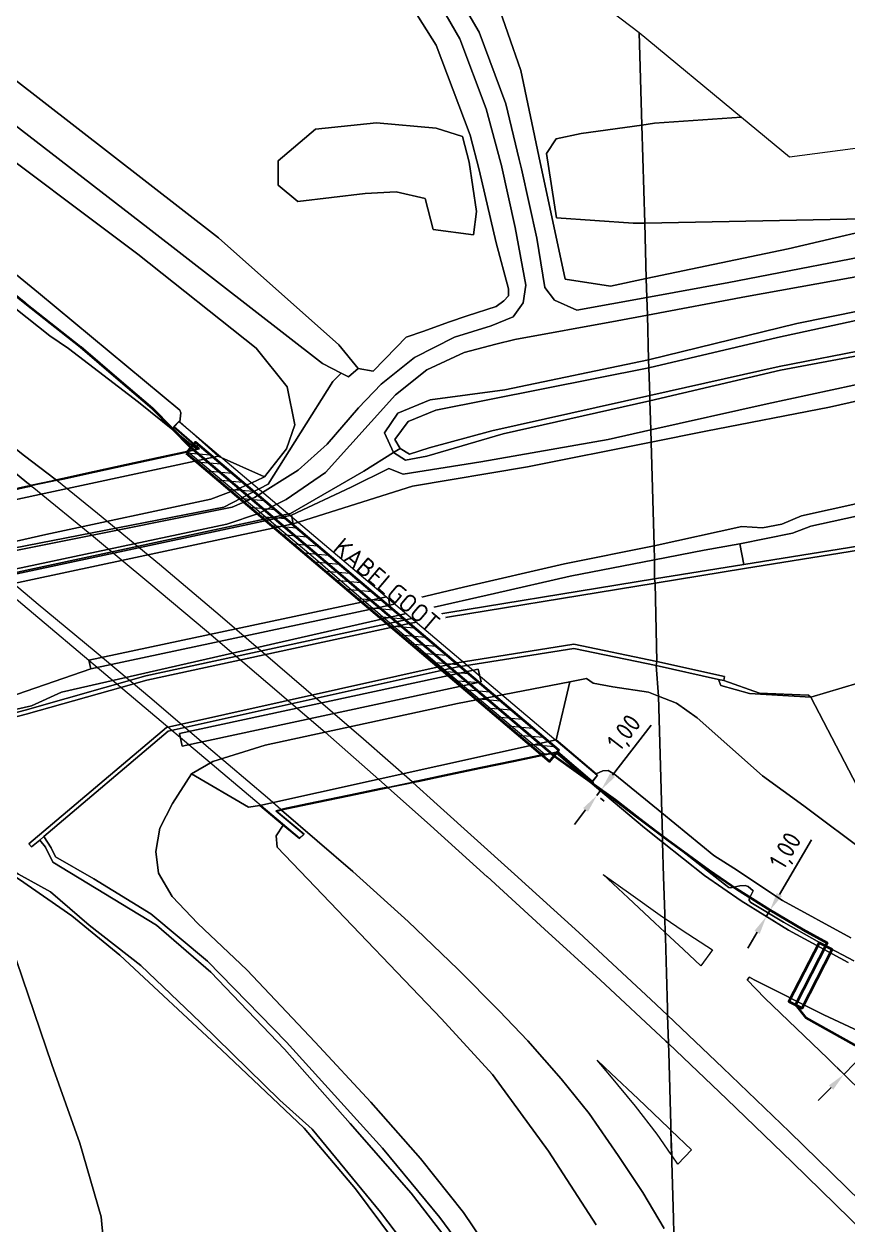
# Model space of a CAD drawing. Header units: metres. Extents: x 112942 to 118371, y 496117 to 499046.
# Drawn here: x 117613.3 to 117725.7, y 496774.6 to 496938.4 of the extents above; entities that cross this region are included whole.
import ezdxf
from ezdxf.enums import TextEntityAlignment as Align

# ---------------------------------------------------------------- set-up
doc = ezdxf.new("R2010")
doc.units = ezdxf.units.M
doc.linetypes.add('XX-AFBREEK', pattern=[7, 4, -1, 1, -1])
for name, color, linetype, lineweight in [('B-WE-OG-TOPOKAART-G', 7, 'Continuous', 18), ('N-WE-KL-DATA_GLASVEZEL-G', 90, 'KL-GLASVEZEL-N', 35), ('N-WE-KL-DATA_GLASVEZEL-M', 7, 'Continuous', 18), ('N-WE-KL-DATA_GLASVEZEL_MANTELBUIS-G', 90, 'Continuous', 35), ('N-WE-KL-DATA_KABELGOOT-A', 92, 'Continuous', 18), ('N-WE-KL-DATA_KABELGOOT-G', 90, 'Continuous', 35), ('N-WE-KL-DATA_KABELGOOT-T25', 7, 'Continuous', 25), ('X-XX-AL-AFBREEKLIJN-G', 7, 'XX-AFBREEK', 18)]:
    doc.layers.add(name, color=color, linetype=linetype, lineweight=lineweight)
doc.styles.add('ISO', font='isocp.shx')
doc.styles.add('NLCS-ISO-T25', font='NLCS-ISO.ttf', dxfattribs={"height": 2.5})
doc.linetypes.add('KL-GLASVEZEL-N', pattern='A,4,-1,[101,NLCS.SHX,S=0.5,R=0,X=0,Y=0],-1,4,-1,["G",Standard,S=1,R=0,X=-0.25,Y=-0.5],-1.5', length=12.5)
doc.dimstyles.new('ISO', dxfattribs={"dimtxt": 2.5, "dimasz": 2.5, "dimexe": 1.25, "dimexo": 0.625, "dimtad": 1, "dimtxsty": 'ISO', "dimcen": 2.5, "dimadec": 0, "dimazin": 0, "dimtfac": 1, "dimtmove": 0, "dimatfit": 3, "dimfxl": 0, "dimarcsym": 0})

# ---------------------------------------------------------------- blocks, each defined once
blk = doc.blocks.new('*D6')
at = {"layer": 'Defpoints', "color": 0, "transparency": 16777216}
for p in [(117692.1, 496833.91, 6.77), (117692.1, 496833.91), (117691.49, 496833.12, 6.77)]:
    blk.add_point(p, dxfattribs=at)
at = {"layer": 'N-WE-KL-DATA_GLASVEZEL-M', "color": 0, "lineweight": -2, "transparency": 16777216}
for p, q in [((117693.63, 496835.89), (117698.91, 496842.71)), ((117691.49, 496833.12), (117692.1, 496833.91)), ((117691.98, 496832.74), (117692.47, 496832.36)), ((117692.59, 496833.53), (117693.09, 496833.15)), ((117689.96, 496831.14), (117688.42, 496829.17))]:
    blk.add_line(p, q, dxfattribs=at)
at = {"layer": 'N-WE-KL-DATA_GLASVEZEL-M', "color": 0, "transparency": 16777216}
for points in [[(117693.3, 496836.14), (117693.96, 496835.63), (117692.1, 496833.91)], [(117689.63, 496831.4), (117690.28, 496830.89), (117691.49, 496833.12)]]:
    blk.add_solid(points, dxfattribs=at)
at = {"layer": 'N-WE-KL-DATA_GLASVEZEL-M', "color": 0, "transparency": 16777216, "insert": (117695.4, 496841.55), "char_height": 2.5, "attachment_point": 5, "rotation": 52.2475, "style": 'ISO'}
blk.add_mtext('1,00', dxfattribs=at)
blk = doc.blocks.new('*D7')
at = {"layer": 'Defpoints', "color": 0, "transparency": 16777216}
for p in [(117715.12, 496817.46, 6.77), (117715.12, 496817.46), (117714.61, 496816.59, 7.6)]:
    blk.add_point(p, dxfattribs=at)
at = {"layer": 'N-WE-KL-DATA_GLASVEZEL-M', "color": 0, "lineweight": -2, "transparency": 16777216}
for p, q in [((117716.39, 496819.61), (117720.76, 496827.05)), ((117714.61, 496816.59), (117715.12, 496817.46)), ((117715.15, 496816.28), (117715.69, 496815.96)), ((117715.66, 496817.14), (117716.2, 496816.82)), ((117713.35, 496814.44), (117712.08, 496812.29))]:
    blk.add_line(p, q, dxfattribs=at)
at = {"layer": 'N-WE-KL-DATA_GLASVEZEL-M', "color": 0, "transparency": 16777216}
for points in [[(117716.03, 496819.82), (117716.75, 496819.4), (117715.12, 496817.46)], [(117712.99, 496814.65), (117713.71, 496814.23), (117714.61, 496816.59)]]:
    blk.add_solid(points, dxfattribs=at)
at = {"layer": 'N-WE-KL-DATA_GLASVEZEL-M', "color": 0, "transparency": 16777216, "insert": (117717.43, 496825.45), "char_height": 2.5, "attachment_point": 5, "rotation": 59.5389, "style": 'ISO'}
blk.add_mtext('1,00', dxfattribs=at)
blk = doc.blocks.new('*D8')
at = {"layer": 'Defpoints', "color": 0, "transparency": 16777216}
for p in [(117728.19, 496798.13, 7.68), (117728.19, 496798.13), (117725.19, 496795.05, 7.65)]:
    blk.add_point(p, dxfattribs=at)
at = {"layer": 'N-WE-KL-DATA_GLASVEZEL-M', "color": 0, "lineweight": -2, "transparency": 16777216}
for p, q in [((117729.93, 496799.92), (117736.47, 496806.64)), ((117725.19, 496795.05), (117728.19, 496798.13)), ((117727.74, 496798.57), (117727.29, 496799)), ((117724.74, 496795.48), (117724.29, 496795.92)), ((117723.45, 496793.26), (117721.7, 496791.47))]:
    blk.add_line(p, q, dxfattribs=at)
at = {"layer": 'N-WE-KL-DATA_GLASVEZEL-M', "color": 0, "transparency": 16777216}
for points in [[(117729.63, 496800.21), (117730.23, 496799.63), (117728.19, 496798.13)], [(117723.15, 496793.55), (117723.74, 496792.97), (117725.19, 496795.05)]]:
    blk.add_solid(points, dxfattribs=at)
at = {"layer": 'N-WE-KL-DATA_GLASVEZEL-M', "color": 0, "transparency": 16777216, "insert": (117732.6, 496805.61), "char_height": 2.5, "attachment_point": 5, "rotation": 45.7731, "style": 'ISO'}
blk.add_mtext('4,30', dxfattribs=at)

msp = doc.modelspace()

# ---------------------------------------------------------------- hatches: boundary and pattern name
at = {"layer": 'N-WE-KL-DATA_KABELGOOT-A'}
h = msp.add_hatch(dxfattribs=at)
h.set_pattern_fill('ANSI31', color=256, scale=0.35, style=0)
h.set_pattern_definition([(355, (117036.4678, 496814.0653), (0.0968518, 1.1070214), [])])
h.paths.add_polyline_path([(117635.454, 496879.831), (117685.008, 496837.766), (117686.302, 496839.291), (117636.748, 496881.356)])

# ---------------------------------------------------------------- linework, layer by layer
at = {"layer": 'B-WE-OG-TOPOKAART-G'}
for points in [[(117697.631, 496924.631, -1.341), (117689.355, 496923.479, -1.343), (117685.949, 496922.738, -1.343), (117684.636, 496920.739, -1.343), (117685.981, 496911.969, -1.343), (117696.444, 496911.212, -1.343), (117698.018, 496911.251, -1.343), (117698.237, 496903.668, -1.227), (117693.354, 496902.646, -1.221), (117687.186, 496903.606, -1.212), (117683.572, 496920.398, -1.1), (117681.13, 496932.057, -0.96), (117677.58, 496942.312, -1.247), (117672.796, 496949.606, -1.317), (117664.978, 496957.212, -1.263), (117656.646, 496963.867, -1.3), (117648.49, 496969.788, -1.323), (117650.253, 496973.009, -1.295), (117697.265, 496937.256, -1.269), (117697.631, 496924.631, -1.341)], [(117698.237, 496903.668, -1.227), (117698.311, 496901.104, -1.225), (117688.767, 496899.375, -1.23), (117685.718, 496900.707, -1.337), (117684.374, 496902.441, -1.31), (117683.297, 496909.167, -1.143), (117681.19, 496918.634, -1.027), (117680.88, 496919.931, -1.07), (117679.061, 496927.527, -1.03), (117675.423, 496937.301, -1.103), (117669.747, 496947.086, -1.223)], [(117669.747, 496947.086, -1.223), (117675.423, 496937.301, -1.103), (117679.061, 496927.527, -1.03), (117680.88, 496919.931, -1.07), (117681.19, 496918.634, -1.027), (117683.297, 496909.167, -1.143), (117684.374, 496902.441, -1.31), (117685.718, 496900.707, -1.337), (117688.767, 496899.375, -1.23), (117698.311, 496901.104, -1.225)], [(117547.522, 496865.977, -1.127), (117557.792, 496866.353, -1.043), (117567.313, 496865.537, -0.9), (117586.01, 496862.824, -0.163), (117593.578, 496862.805, -0.117), (117641.72, 496872.449, -0.29), (117644.794, 496873.79, -0.29), (117650.761, 496877.506, -0.29), (117654.688, 496881.062, -0.332), (117658.958, 496886.03, -0.797), (117662.066, 496889.265, -0.98), (117666.62, 496892.917, -1.137), (117672.056, 496895.683, -1.13), (117677.081, 496897.24, -1.24), (117680.087, 496898.454, -1.223), (117681.425, 496900.364, -1.29), (117681.793, 496902.783, -1.277), (117680.339, 496910.649, -1.083), (117678.438, 496919.267, -0.93), (117678.405, 496919.418, -0.927), (117676.407, 496926.837, -1.003), (117672.794, 496936.395, -1.083), (117667.2, 496946.12, -1.22)], [(117667.2, 496946.12, -1.22), (117672.794, 496936.395, -1.083), (117676.407, 496926.837, -1.003), (117678.405, 496919.418, -0.927), (117678.438, 496919.267, -0.93), (117680.339, 496910.649, -1.083), (117681.793, 496902.783, -1.277), (117681.425, 496900.364, -1.29), (117680.087, 496898.454, -1.223), (117677.081, 496897.24, -1.24), (117672.056, 496895.683, -1.13), (117666.62, 496892.917, -1.137), (117662.066, 496889.265, -0.98), (117658.958, 496886.03, -0.797), (117654.688, 496881.062, -0.332), (117650.761, 496877.506, -0.29), (117644.794, 496873.79, -0.29), (117641.72, 496872.449, -0.29), (117593.578, 496862.805, -0.117), (117586.01, 496862.824, -0.163), (117567.313, 496865.537, -0.9), (117557.792, 496866.353, -1.043), (117560.067, 496868.907, -1.103)], [(117593.26, 496945.317, -1.5), (117602.787, 496938.033, -1.5), (117620.31, 496924.411, -1.503), (117639.88, 496909.25, -1.503), (117656.299, 496894.621, -1.473), (117658.919, 496891.406, -1.47), (117657.591, 496890.279, -1.47), (117656.619, 496890.78, -1.474), (117654.084, 496892.087, -1.483), (117630.218, 496910.592, -1.487), (117600.715, 496933.373, -1.493), (117588.922, 496942.129, -1.499), (117593.26, 496945.317, -1.5)], [(117669.548, 496935.512, -1.2), (117674.23, 496923.265, -1.133), (117675.433, 496918.491, -1.1), (117677.765, 496908.545, -1.113), (117679.426, 496902.261, -1.224), (117679.442, 496901.3, -1.212), (117678.778, 496900.641, -1.224), (117677.759, 496899.865, -1.218), (117673.814, 496898.599, -1.215), (117671.233, 496897.697, -1.194), (117667.909, 496896.49, -1.152), (117665.49, 496895.653, -1.14), (117664.112, 496894.251, -1.125), (117660.972, 496891.02, -1.017), (117658.919, 496891.406, -1.47), (117656.299, 496894.621, -1.473), (117639.88, 496909.25, -1.503), (117620.31, 496924.411, -1.503), (117602.787, 496938.033, -1.5), (117593.26, 496945.317, -1.5)], [(117588.922, 496942.129, -1.499), (117600.715, 496933.373, -1.493), (117630.218, 496910.592, -1.487), (117654.084, 496892.087, -1.483), (117656.619, 496890.78, -1.474), (117655.476, 496889.613, -1.143), (117646.639, 496875.623, -0.403), (117640.581, 496872.468, -0.51), (117604.646, 496865.449, -0.153), (117594.059, 496863.392, -0.137), (117582.05, 496864.705, -0.37), (117573.829, 496865.918, -0.77), (117569.8, 496867.27, -0.848)], [(117604.646, 496865.449, -0.153), (117640.581, 496872.468, -0.51), (117646.639, 496875.623, -0.403), (117655.476, 496889.613, -1.143), (117656.619, 496890.78, -1.474), (117657.591, 496890.279, -1.47), (117658.919, 496891.406, -1.47), (117660.972, 496891.02, -1.017), (117664.112, 496894.251, -1.125), (117665.49, 496895.653, -1.14), (117667.909, 496896.49, -1.152), (117671.233, 496897.697, -1.194), (117673.814, 496898.599, -1.215), (117677.759, 496899.865, -1.218), (117678.778, 496900.641, -1.224), (117679.442, 496901.3, -1.212), (117679.426, 496902.261, -1.224), (117677.765, 496908.545, -1.113), (117675.433, 496918.491, -1.1), (117674.23, 496923.265, -1.133), (117669.548, 496935.512, -1.2), (117665.071, 496942.705, -1.323)], [(117665.071, 496942.705, -1.323), (117669.548, 496935.512, -1.2)], [(117677.58, 496942.312, -1.247), (117681.13, 496932.057, -0.96), (117683.572, 496920.398, -1.1), (117687.186, 496903.606, -1.212), (117693.354, 496902.646, -1.221), (117698.237, 496903.668, -1.227)], [(117542.282, 496895.674, -0.607), (117559.196, 496882.512, -0.74), (117570.875, 496872.571, -0.777), (117575.83, 496868.991, -0.633), (117580.957, 496866.256, -0.373), (117587.197, 496864.966, -0.06), (117592.649, 496864.178, 0.077), (117597.439, 496864.48, -0.036), (117616.299, 496868.723, -0.016), (117638.827, 496873.58, 0.015), (117642.552, 496874.948, -0.025), (117645.034, 496876.051, -0.045), (117646.161, 496876.627, 0.005), (117649.166, 496880.437, -0.001), (117650.311, 496883.708, -0.195), (117649.255, 496888.91, -0.514), (117645.004, 496894.155, -0.697), (117628.856, 496907.007, -0.799), (117605.666, 496924.378, -0.709), (117585.449, 496939.578, -0.954)], [(117585.449, 496939.578, -0.954), (117605.666, 496924.378, -0.709), (117628.856, 496907.007, -0.799), (117645.004, 496894.155, -0.697), (117649.255, 496888.91, -0.514), (117650.311, 496883.708, -0.195), (117649.166, 496880.437, -0.001), (117646.161, 496876.627, 0.005), (117639.834, 496879.423, 3.407), (117634.593, 496884.133, 7.604), (117634.736, 496885.329, 7.607), (117634.58, 496885.719, 7.616), (117615.315, 496901.703, 7.496), (117601.993, 496912.587, 7.436), (117588.636, 496922.818, 7.277), (117575.814, 496932.499, 7.226), (117585.449, 496939.578, -0.954)], [(117697.631, 496924.631, -1.341), (117697.265, 496937.256, -1.269), (117711.24, 496925.699, -1.34), (117699.361, 496924.872, -1.34), (117697.631, 496924.631, -1.341)], [(117634.593, 496884.133, 7.604), (117634.491, 496884.224, 7.665), (117633.752, 496883.435, 7.686), (117637.191, 496880.446, 7.895), (117636.907, 496880.384, 7.789), (117628.979, 496886.813, 7.733), (117619.399, 496894.112, 7.639), (117616.87, 496895.843, 7.611), (117609.093, 496901.981, 7.581), (117600.476, 496908.848, 7.532), (117591.163, 496916.13, 7.425), (117581.732, 496923.295, 7.372), (117573.629, 496929.551, 7.325), (117575.814, 496932.499, 7.226), (117588.636, 496922.818, 7.277), (117601.993, 496912.587, 7.436), (117615.315, 496901.703, 7.496), (117634.58, 496885.719, 7.616), (117634.736, 496885.329, 7.607), (117634.593, 496884.133, 7.604)], [(117697.631, 496924.631, -1.341), (117699.361, 496924.872, -1.34), (117711.24, 496925.699, -1.34), (117717.78, 496920.291, -1.32), (117797.925, 496930.82, -1.341)], [(117648.036, 496916.403, -1.297), (117650.683, 496914.211, -1.297), (117659.876, 496915.286, -1.297), (117664.129, 496915.526, -1.303), (117668.066, 496914.588, -1.303), (117669.144, 496910.363, -1.307), (117674.677, 496909.661, -1.307), (117675.087, 496912.817, -1.307), (117674.079, 496919.57, -1.297), (117673.149, 496923.046, -1.307), (117669.587, 496924.22, -1.303), (117661.446, 496924.947, -1.297), (117653.128, 496924.08, -1.3), (117648.002, 496919.72, -1.323), (117648.036, 496916.403, -1.297)], [(117659.876, 496915.286, -1.297), (117650.683, 496914.211, -1.297), (117648.036, 496916.403, -1.297), (117648.002, 496919.72, -1.323), (117653.128, 496924.08, -1.3), (117661.446, 496924.947, -1.297), (117669.587, 496924.22, -1.303), (117673.149, 496923.046, -1.307), (117674.079, 496919.57, -1.297), (117675.087, 496912.817, -1.307), (117674.677, 496909.661, -1.307), (117669.144, 496910.363, -1.307), (117668.066, 496914.588, -1.303), (117664.129, 496915.526, -1.303), (117659.876, 496915.286, -1.297)], [(117698.018, 496911.251, -1.343), (117696.444, 496911.212, -1.343), (117685.981, 496911.969, -1.343), (117684.636, 496920.739, -1.343), (117685.949, 496922.738, -1.343), (117689.355, 496923.479, -1.343), (117697.631, 496924.631, -1.341), (117698.018, 496911.251, -1.343)], [(117727.92, 496911.825, -1.347), (117698.018, 496911.251, -1.343), (117697.631, 496924.631, -1.341)], [(117617.723, 496876.187, 7.328), (117617.377, 496876.111, 8.045), (117617.012, 496876.031, 7.436), (117614.374, 496875.453, 7.526), (117614.274, 496875.431, 7.45), (117613.748, 496875.838, 7.448), (117602.116, 496885.383, 7.382), (117593.485, 496892.367, 7.317), (117585.049, 496898.995, 7.281), (117585.043, 496899, 7.281), (117574.661, 496907.14, 7.242), (117565.586, 496914.034, 7.176), (117561.647, 496917.013, 7.147), (117564.528, 496917.271, 6.926), (117564.816, 496917.659, 6.967), (117568.869, 496914.607, 6.992), (117573.629, 496910.968, 7.035), (117581.823, 496904.632, 7.099), (117589.863, 496898.279, 7.153), (117597.015, 496892.579, 7.192), (117606.263, 496885.137, 7.255), (117613.412, 496879.465, 7.285), (117617.609, 496876.279, 7.328), (117617.723, 496876.187, 7.328)], [(117698.237, 496903.668, -1.227), (117717.605, 496907.723, -1.251), (117733.921, 496911.565, -1.225), (117738.856, 496911.206, -1.092), (117750.089, 496912.343, -1.031), (117753.611, 496912.069, -0.747), (117750.168, 496910.831, -1.123), (117733.015, 496907.692, -1.22), (117709.495, 496903.131, -1.22), (117698.311, 496901.104, -1.225), (117698.237, 496903.668, -1.227)], [(117698.018, 496911.251, -1.343), (117727.92, 496911.825, -1.347), (117733.921, 496911.565, -1.225), (117717.605, 496907.723, -1.251), (117698.237, 496903.668, -1.227), (117698.018, 496911.251, -1.343)], [(117698.311, 496901.104, -1.225), (117709.495, 496903.131, -1.22), (117733.015, 496907.692, -1.22), (117750.168, 496910.831, -1.123), (117753.611, 496912.069, -0.747), (117754.49, 496907.862, -0.833), (117750.982, 496907.927, -1.047), (117745.322, 496907.128, -1.22), (117735.655, 496905.509, -1.24), (117711.923, 496901.216, -1.353), (117698.381, 496898.687, -1.279), (117698.311, 496901.104, -1.225)], [(117698.381, 496898.687, -1.279), (117711.923, 496901.216, -1.353), (117735.655, 496905.509, -1.24), (117745.322, 496907.128, -1.22), (117750.982, 496907.927, -1.047), (117754.49, 496907.862, -0.833), (117754.599, 496907.392, -1.051), (117755.589, 496907.23, -1.01), (117759.188, 496906.859, -1.034), (117759.339, 496906.221, -1.071), (117757.538, 496905.416, -1.071), (117751.423, 496903.981, -1.196), (117736.568, 496901.115, -1.205), (117718.785, 496897.547, -1.173), (117698.557, 496892.587, -1.074), (117698.381, 496898.687, -1.279)], [(117698.557, 496892.587, -1.074), (117718.785, 496897.547, -1.173), (117736.568, 496901.115, -1.205), (117751.423, 496903.981, -1.196), (117757.538, 496905.416, -1.071), (117759.339, 496906.221, -1.071), (117759.188, 496906.859, -1.034), (117755.589, 496907.23, -1.01), (117754.599, 496907.392, -1.051), (117754.696, 496907.414, -1.446), (117759.723, 496907.455, -1.446), (117759.97, 496905.832, -1.446), (117758.848, 496904.983, -1.446), (117752.154, 496903.238, -1.446), (117735.412, 496899.801, -1.446), (117716.156, 496895.608, -1.446), (117698.589, 496891.467, -1.446), (117698.557, 496892.587, -1.074)], [(117698.311, 496901.104, -1.225), (117698.381, 496898.687, -1.279), (117694.246, 496897.915, -1.257), (117680.282, 496895.357, -1.257), (117677.7, 496894.695, -1.218), (117673.399, 496893.591, -1.153), (117668.299, 496891.233, -1.12), (117664, 496887.78, -1.093), (117654.456, 496877.178, -0.193), (117649.097, 496873.498, -0.19), (117645.347, 496871.615, -0.184), (117641.032, 496870.136, -0.085), (117594.278, 496860.208, 0.092), (117589.011, 496860.121, -0.1), (117582.241, 496860.684, -0.332), (117570.513, 496862.319, -0.671), (117558.475, 496863.702, -0.863), (117550.129, 496863.815, -0.903), (117544.163, 496863.186, -0.918)], [(117609.093, 496901.981, 7.581), (117616.87, 496895.843, 7.611), (117619.399, 496894.112, 7.639), (117628.979, 496886.813, 7.733), (117636.907, 496880.384, 7.789)], [(117698.699, 496887.697, -1.446), (117716.383, 496891.685, -1.446), (117741.536, 496896.593, -1.446), (117756.901, 496899.177, -1.446), (117760.118, 496899.184, -1.446), (117762.246, 496898.721, -1.446), (117768.97, 496898.89, -1.446), (117784.081, 496900.978, -1.446), (117785.804, 496899.222, -1.446), (117786.344, 496898.793, -0.97), (117783.638, 496900.506, -0.97), (117765.665, 496897.8, -0.97), (117762.708, 496897.994, -0.97), (117759.398, 496898.583, -1.013), (117738.634, 496895.306, -0.979), (117716.524, 496891.159, -0.981), (117698.719, 496886.994, -1.074), (117698.699, 496887.697, -1.446)], [(117741.536, 496896.593, -1.446), (117716.383, 496891.685, -1.446), (117698.699, 496887.697, -1.446), (117698.589, 496891.467, -1.446), (117716.156, 496895.608, -1.446), (117735.412, 496899.801, -1.446)], [(117698.835, 496883.003, -1.22), (117714.725, 496886.578, -1.247), (117732.451, 496890.397, -1.24), (117749.023, 496893.838, -1.22), (117765.665, 496897.8, -0.97), (117783.638, 496900.506, -0.97), (117786.344, 496898.793, -0.97), (117786.858, 496898.171, -0.906), (117783.908, 496897.531, 0.608), (117782.721, 496898.757, 0.38), (117770.357, 496896.414, 0.293), (117756.334, 496893.699, 0.19), (117749.582, 496892.055, 0.153), (117723.242, 496886.101, 0.217), (117706.372, 496882.857, 0.19), (117698.882, 496881.357, 0.188), (117698.835, 496883.003, -1.22)], [(117594.278, 496860.208, 0.092), (117641.032, 496870.136, -0.085), (117645.347, 496871.615, -0.184), (117649.097, 496873.498, -0.19), (117654.456, 496877.178, -0.193), (117664, 496887.78, -1.093), (117668.299, 496891.233, -1.12), (117673.399, 496893.591, -1.153), (117677.7, 496894.695, -1.218), (117680.282, 496895.357, -1.257), (117694.246, 496897.915, -1.257), (117698.381, 496898.687, -1.279), (117698.557, 496892.587, -1.074), (117678.926, 496888.487, -1.16)], [(117698.719, 496886.994, -1.074), (117716.524, 496891.159, -0.981), (117738.634, 496895.306, -0.979), (117759.398, 496898.583, -1.013), (117762.708, 496897.994, -0.97), (117765.665, 496897.8, -0.97), (117749.023, 496893.838, -1.22), (117732.451, 496890.397, -1.24), (117714.725, 496886.578, -1.247), (117698.835, 496883.003, -1.22), (117698.719, 496886.994, -1.074)], [(117678.926, 496888.487, -1.16), (117698.557, 496892.587, -1.074), (117698.589, 496891.467, -1.446), (117669.511, 496885.705, -1.448), (117665.748, 496884.179, -1.448), (117663.936, 496881.721, -1.448), (117664.64, 496880.471, -1.448), (117663.741, 496879.948, -0.713), (117662.531, 496882.634, -0.783), (117664.332, 496885.312, -0.873), (117668.77, 496887.112, -1.077), (117678.926, 496888.487, -1.16)], [(117677.153, 496882.876, -1.448), (117668.634, 496880.584, -1.448), (117665.912, 496879.701, -1.448), (117664.64, 496880.471, -1.448), (117663.936, 496881.721, -1.448), (117665.748, 496884.179, -1.448), (117669.511, 496885.705, -1.448), (117698.589, 496891.467, -1.446), (117698.699, 496887.697, -1.446), (117677.153, 496882.876, -1.448)], [(117698.882, 496881.357, 0.188), (117706.372, 496882.857, 0.19), (117723.242, 496886.101, 0.217), (117749.582, 496892.055, 0.153)], [(117678.926, 496888.487, -1.16), (117668.77, 496887.112, -1.077), (117664.332, 496885.312, -0.873), (117662.531, 496882.634, -0.783), (117663.741, 496879.948, -0.713), (117659.694, 496877.4, -0.233), (117649.681, 496871.624, -0.193), (117594.014, 496859.617, -0.163)], [(117677.153, 496882.876, -1.448), (117698.699, 496887.697, -1.446), (117698.719, 496886.994, -1.074), (117678.712, 496882.492, -0.958), (117668.286, 496879.414, -0.903), (117665.381, 496878.886, -0.8), (117663.741, 496879.948, -0.713), (117664.64, 496880.471, -1.448), (117665.912, 496879.701, -1.448), (117668.634, 496880.584, -1.448), (117677.153, 496882.876, -1.448)], [(117675.65, 496878.677, -1.18), (117665.076, 496876.978, -0.57), (117663.116, 496877.723, -0.369), (117657.993, 496875.18, 0.022), (117649.832, 496871.377, 0.005), (117609.532, 496862.778, -0.045), (117593.471, 496859.167, 0.069), (117594.014, 496859.617, -0.163), (117649.681, 496871.624, -0.193), (117659.694, 496877.4, -0.233), (117663.741, 496879.948, -0.713), (117665.381, 496878.886, -0.8), (117668.286, 496879.414, -0.903), (117678.712, 496882.492, -0.958), (117698.719, 496886.994, -1.074), (117698.835, 496883.003, -1.22), (117693.015, 496881.694, -1.21), (117675.65, 496878.677, -1.18)], [(117789.316, 496886.304, -0.979), (117786.336, 496878.484, -1.083), (117763.326, 496873.535, -1.15), (117749.165, 496870.382, -1.15), (117739.01, 496868.748, -0.952), (117738.958, 496869.07, -1.008), (117711.529, 496864.649, -0.915), (117710.987, 496867.453, -0.909), (117718.179, 496868.906, -1.03), (117720.695, 496869.856, -1.08), (117736.072, 496873.219, -1.117), (117754.465, 496876.791, -1.167), (117768.458, 496880.088, -1.037), (117769.066, 496880.244, -1.04), (117774.723, 496881.566, -1.073), (117786.896, 496883.997, -0.909), (117789.316, 496886.304, -0.979)], [(117602.116, 496885.383, 7.382), (117613.748, 496875.838, 7.448), (117614.274, 496875.431, 7.45)], [(117636.907, 496880.384, 7.789), (117635.734, 496880.127, 7.775), (117631.696, 496879.244, 7.672), (117627.262, 496878.274, 7.54), (117622.899, 496877.319, 7.45), (117618.6, 496876.378, 7.356), (117617.723, 496876.187, 7.328), (117617.609, 496876.279, 7.328), (117613.412, 496879.465, 7.285), (117606.263, 496885.137, 7.255)], [(117599.124, 496872.066, 6.957), (117599.791, 496872.212, 7.097), (117614.385, 496875.404, 7.526), (117617.023, 496875.982, 7.436), (117635.745, 496880.078, 7.775), (117637.299, 496880.418, 7.895), (117633.824, 496883.439, 7.686), (117634.494, 496884.154, 7.665), (117634.56, 496884.095, 7.604), (117691.522, 496835.899, 8.015), (117690.902, 496835.104, 7.889), (117690.862, 496835.053, 8.051), (117686.175, 496839.071, 8.087), (117684.416, 496838.703, 7.928), (117665.78, 496834.804, 7.583), (117662.973, 496834.217, 7.634), (117648.714, 496831.234, 7.289), (117647.695, 496831.021, 7.183), (117651.502, 496827.839, 7.147), (117650.928, 496827.292, 7.143), (117594.246, 496875.045, 6.957), (117594.711, 496875.63, 6.957), (117599.124, 496872.066, 6.957)], [(117634.593, 496884.133, 7.604), (117639.834, 496879.423, 3.407), (117599.336, 496870.75, 5.554)], [(117609.082, 496874.296, 7.313), (117613.559, 496875.275, 7.439), (117614.274, 496875.431, 7.45), (117614.374, 496875.453, 7.526), (117617.012, 496876.031, 7.436), (117617.377, 496876.111, 8.045), (117617.723, 496876.187, 7.328), (117618.6, 496876.378, 7.356), (117622.899, 496877.319, 7.45), (117627.262, 496878.274, 7.54), (117631.696, 496879.244, 7.672), (117635.734, 496880.127, 7.775), (117636.907, 496880.384, 7.789), (117637.191, 496880.446, 7.895), (117633.752, 496883.435, 7.686), (117634.491, 496884.224, 7.665), (117634.593, 496884.133, 7.604)], [(117698.835, 496883.003, -1.22), (117698.882, 496881.357, 0.188), (117682.043, 496877.984, 0.183), (117666.331, 496875.357, 0.42), (117650.081, 496870.209, 0.451), (117649.832, 496871.377, 0.005), (117657.993, 496875.18, 0.022), (117663.116, 496877.723, -0.369), (117665.076, 496876.978, -0.57), (117675.65, 496878.677, -1.18), (117693.015, 496881.694, -1.21), (117698.835, 496883.003, -1.22)], [(117698.882, 496881.357, 0.188), (117699.293, 496867.171, 0.27), (117687.086, 496864.736, 0.276), (117673.296, 496861.565, 0.227), (117668.145, 496860.335, 0.128), (117663.256, 496859.076, -0.098), (117663.002, 496860.271, 0.116), (117622.188, 496851.59, 0.197), (117622.442, 496850.395, 0.004), (117608.576, 496845.623, 0.16), (117595.042, 496843.073, 0.16), (117586.094, 496842.815, 0.223), (117556.994, 496836.539, 0.083), (117528.39, 496831.055, 0.213)], [(117531.104, 496844.127, 0.373), (117548.835, 496848.5, 0.307), (117551.158, 496849.739, 0.303), (117559.632, 496851.33, 0.25), (117573.217, 496854.256, 0.337), (117586.594, 496857.495, 0.337), (117600.925, 496859.542, 0.465), (117604.45, 496860.41, 0.445), (117609.781, 496861.611, 0.447), (117650.081, 496870.209, 0.451), (117666.331, 496875.357, 0.42), (117682.043, 496877.984, 0.183), (117698.882, 496881.357, 0.188)], [(117753.792, 496878.894, 0.29), (117719.389, 496871.304, 0.297), (117716.739, 496870.159, 0.297), (117714.11, 496869.659, 0.297), (117711.288, 496869.843, 0.307), (117699.293, 496867.171, 0.27), (117698.882, 496881.357, 0.188)], [(117639.834, 496879.423, 3.407), (117646.161, 496876.627, 0.005), (117645.034, 496876.051, -0.045), (117642.552, 496874.948, -0.025), (117638.827, 496873.58, 0.015), (117616.299, 496868.723, -0.016), (117597.439, 496864.48, -0.036), (117596.418, 496870.291, 3.784), (117599.336, 496870.75, 5.554), (117639.834, 496879.423, 3.407)], [(117684.406, 496838.752, 7.928), (117680.077, 496837.846, 7.788), (117675.611, 496836.912, 7.691), (117671.275, 496836.005, 7.566), (117667.069, 496835.125, 7.469), (117666.28, 496834.96, 7.459), (117659.678, 496840.817, 7.457), (117649.885, 496849.237, 7.453), (117640.09, 496857.648, 7.406), (117631.819, 496864.62, 7.387), (117623.385, 496871.618, 7.348), (117617.823, 496876.106, 7.329), (117618.699, 496876.298, 7.356), (117622.998, 496877.238, 7.451), (117627.36, 496878.192, 7.54), (117631.793, 496879.162, 7.673), (117635.755, 496880.029, 7.775), (117652.488, 496865.948, 7.841), (117669.417, 496851.356, 7.85), (117684.406, 496838.752, 7.928)], [(117710.987, 496867.453, -0.909), (117706.152, 496866.62, -0.813), (117699.347, 496865.29, -0.89), (117699.293, 496867.171, 0.27), (117711.288, 496869.843, 0.307), (117714.11, 496869.659, 0.297), (117716.739, 496870.159, 0.297), (117719.389, 496871.304, 0.297), (117753.792, 496878.894, 0.29)], [(117614.274, 496875.431, 7.45), (117613.559, 496875.275, 7.439), (117609.082, 496874.296, 7.313)], [(117609.183, 496874.215, 7.313), (117613.66, 496875.194, 7.441), (117614.377, 496875.351, 7.451), (117614.703, 496875.099, 7.452), (117622.806, 496868.472, 7.515), (117630.379, 496862.207, 7.539), (117638.234, 496855.592, 7.566), (117646.61, 496848.456, 7.584), (117654.405, 496841.759, 7.594), (117662.522, 496834.613, 7.596), (117662.913, 496834.255, 7.597)], [(117736.072, 496873.219, -1.117), (117720.695, 496869.856, -1.08), (117718.179, 496868.906, -1.03), (117710.987, 496867.453, -0.909)], [(117649.832, 496871.377, 0.005), (117650.081, 496870.209, 0.451), (117609.781, 496861.611, 0.447), (117609.532, 496862.778, -0.045), (117649.832, 496871.377, 0.005)], [(117711.529, 496864.649, -0.915), (117738.958, 496869.07, -1.008), (117739.01, 496868.748, -0.952), (117739.05, 496868.497, -1.446), (117711.622, 496864.076, -1.446), (117699.439, 496862.1, -1.446), (117699.346, 496862.673, -0.894), (117711.529, 496864.649, -0.915)], [(117727.089, 496848.431, -1.128), (117720.703, 496846.547, -1.128), (117720.348, 496846.826, -1.446), (117713.656, 496847.096, -1.446), (117708.801, 496848.8, -1.446), (117708.925, 496849.367, -1.446), (117699.686, 496851.403, -1.446), (117699.439, 496862.1, -1.446), (117711.622, 496864.076, -1.446), (117739.05, 496868.497, -1.446)], [(117528.39, 496831.055, 0.213), (117556.994, 496836.539, 0.083), (117586.094, 496842.815, 0.223), (117595.042, 496843.073, 0.16), (117608.576, 496845.623, 0.16), (117622.442, 496850.395, 0.004), (117663.256, 496859.076, -0.098), (117668.145, 496860.335, 0.128), (117673.296, 496861.565, 0.227), (117687.086, 496864.736, 0.276), (117699.293, 496867.171, 0.27), (117699.347, 496865.29, -0.89)], [(117711.529, 496864.649, -0.915), (117699.346, 496862.673, -0.894), (117699.347, 496865.29, -0.89), (117706.152, 496866.62, -0.813), (117710.987, 496867.453, -0.909), (117711.529, 496864.649, -0.915)], [(117699.347, 496865.29, -0.89), (117687.835, 496863.041, -1.02), (117677.539, 496860.701, -0.922), (117668.284, 496858.598, -0.833), (117618.447, 496847.213, -0.734), (117614.377, 496845.33, -0.804), (117603.294, 496842.848, -0.88), (117594.898, 496841.651, -0.992), (117586.581, 496841.148, -1.053), (117574.722, 496838.325, -1.141), (117552.407, 496833.368, -1.203), (117526.462, 496828.3, -1.2)], [(117629.971, 496849.43, -0.604), (117613.504, 496844.772, -0.593), (117601.997, 496841.764, -0.822), (117603.294, 496842.848, -0.88), (117614.377, 496845.33, -0.804), (117618.447, 496847.213, -0.734), (117668.284, 496858.598, -0.833), (117677.539, 496860.701, -0.922), (117687.835, 496863.041, -1.02), (117699.347, 496865.29, -0.89), (117699.346, 496862.673, -0.894), (117666.007, 496857.219, -0.601), (117629.971, 496849.43, -0.604)], [(117662.913, 496834.255, 7.597), (117661.98, 496834.06, 7.576), (117657.644, 496833.153, 7.459), (117653.233, 496832.23, 7.352), (117649.109, 496831.368, 7.239), (117648.366, 496831.212, 7.205), (117646.573, 496832.772, 7.216), (117638.53, 496839.632, 7.184), (117630.759, 496846.277, 7.176), (117622.898, 496852.88, 7.14), (117615.292, 496859.204, 7.114), (117607.571, 496865.661, 7.085)], [(117533.832, 496825.45, -1.445), (117555.634, 496829.749, -1.445), (117563.053, 496831.118, -1.445), (117575.954, 496834.452, -1.445), (117602.143, 496841.203, -1.445), (117613.656, 496844.212, -1.445), (117630.111, 496848.867, -1.445), (117666.115, 496856.649, -1.445), (117699.439, 496862.1, -1.446)], [(117699.439, 496862.1, -1.446), (117666.115, 496856.649, -1.445), (117630.111, 496848.867, -1.445), (117613.656, 496844.212, -1.445), (117602.143, 496841.203, -1.445), (117575.954, 496834.452, -1.445), (117563.053, 496831.118, -1.445), (117563.029, 496831.211, -1.102), (117562.907, 496831.679, -0.973), (117575.809, 496835.014, -0.967), (117601.997, 496841.764, -0.822), (117613.504, 496844.772, -0.593), (117629.971, 496849.43, -0.604), (117666.007, 496857.219, -0.601), (117699.346, 496862.673, -0.894), (117699.439, 496862.1, -1.446)], [(117699.439, 496862.1, -1.446), (117699.686, 496851.403, -1.446), (117688.363, 496853.783, -1.445), (117672.172, 496851.192, -1.445), (117632.766, 496842.406, -1.445), (117613.999, 496826.532, -1.445), (117614.374, 496826.089, -1.446), (117615.484, 496827.029, -1.446), (117616.254, 496826.075, -1.446), (117617.257, 496823.997, -1.446), (117631.405, 496815.411, -1.446), (117638.818, 496809.019, -1.446), (117648.862, 496798.5, -1.446), (117657.853, 496788.365, -1.446), (117666.157, 496778.845, -1.446), (117673.415, 496769.438, -1.446)], [(117622.442, 496850.395, 0.004), (117622.188, 496851.59, 0.197), (117663.002, 496860.271, 0.116), (117663.256, 496859.076, -0.098), (117622.442, 496850.395, 0.004)], [(117699.686, 496851.403, -1.446), (117699.561, 496850.836, -0.546), (117688.348, 496853.193, -0.599), (117672.281, 496850.622, -0.619), (117633.032, 496841.871, -0.622), (117616.052, 496827.509, -1.06), (117615.484, 496827.029, -1.446), (117614.374, 496826.089, -1.446), (117613.999, 496826.532, -1.445), (117632.766, 496842.406, -1.445), (117672.172, 496851.192, -1.445), (117688.363, 496853.783, -1.445), (117699.686, 496851.403, -1.446)], [(117674.527, 496769.476, -0.987), (117670.09, 496775.497, -0.944), (117662.267, 496784.968, -0.981), (117649.169, 496799.451, -0.981), (117638.397, 496810.517, -1.022), (117630.639, 496816.943, -1.08), (117622.857, 496821.735, -1.051), (117617.646, 496824.719, -1.092), (117617.028, 496825.987, -1.054), (117616.052, 496827.509, -1.06), (117633.032, 496841.871, -0.622), (117672.281, 496850.622, -0.619), (117688.348, 496853.193, -0.599), (117699.561, 496850.836, -0.546)], [(117699.561, 496850.836, -0.546), (117699.885, 496846.68, -0.255), (117698.546, 496847.208, -0.27), (117693.656, 496847.93, -0.009), (117690.983, 496848.462, 0.098), (117690.093, 496849.069, 0.116), (117687.795, 496848.618, 0.161), (117672.491, 496845.653, -0.015), (117646.264, 496839.969, -0.036), (117639.082, 496837.749, -0.036), (117636.191, 496836.076, -0.056), (117633.591, 496832.017, -0.105), (117631.89, 496828.675, -0.433), (117631.32, 496825.485, -0.599), (117631.701, 496822.492, -0.871), (117633.547, 496819.321, -0.842), (117637.064, 496815.644, -0.761), (117643.749, 496809.296, -0.741), (117653.065, 496799.449, -0.715), (117660.657, 496791.238, -0.758), (117667.45, 496783.576, -0.671), (117673.293, 496776.182, -0.806), (117678.468, 496768.488, -0.888)], [(117634.545, 496841.573, -0.458), (117675.314, 496850.352, -0.536), (117675.69, 496848.606, -0.24), (117634.921, 496839.827, -0.255), (117634.545, 496841.573, -0.458)], [(117634.545, 496841.573, -0.458), (117634.921, 496839.827, -0.255), (117675.69, 496848.606, -0.24), (117675.314, 496850.352, -0.536), (117634.545, 496841.573, -0.458)], [(117699.561, 496850.836, -0.546), (117699.686, 496851.403, -1.446), (117708.925, 496849.367, -1.446), (117708.801, 496848.8, -1.446), (117708.097, 496848.955, -0.575), (117699.561, 496850.836, -0.546)], [(117699.885, 496846.68, -0.255), (117699.561, 496850.836, -0.546), (117708.097, 496848.955, -0.575), (117708.398, 496848.105, -0.648), (117712.295, 496847.021, -0.752), (117720.703, 496846.547, -1.128), (117726.987, 496834.365, 0.287)], [(117636.191, 496836.076, -0.056), (117639.082, 496837.749, -0.036), (117646.264, 496839.969, -0.036), (117672.491, 496845.653, -0.015), (117687.795, 496848.618, 0.161), (117685.959, 496840.724, 4.958), (117645.498, 496831.758, 5.004), (117643.979, 496831.502, 4.924), (117636.191, 496836.076, -0.056)], [(117699.885, 496846.68, -0.255), (117700.346, 496830.738, 7.746), (117693.937, 496835.97, 7.796), (117693.037, 496836.532, 7.841), (117692.303, 496836.465, 7.901), (117691.397, 496836.072, 7.904), (117685.959, 496840.724, 4.958), (117687.795, 496848.618, 0.161), (117690.093, 496849.069, 0.116), (117690.983, 496848.462, 0.098), (117693.656, 496847.93, -0.009), (117698.546, 496847.208, -0.27), (117699.885, 496846.68, -0.255)], [(117720.703, 496846.547, -1.128), (117712.295, 496847.021, -0.752), (117708.398, 496848.105, -0.648), (117708.097, 496848.955, -0.575), (117708.801, 496848.8, -1.446), (117713.656, 496847.096, -1.446), (117720.348, 496846.826, -1.446), (117720.703, 496846.547, -1.128)], [(117726.987, 496834.365, 0.287), (117720.703, 496846.547, -1.128), (117727.089, 496848.431, -1.128)], [(117700.346, 496830.738, 7.746), (117699.885, 496846.68, -0.255), (117702.358, 496845.704, -0.228), (117705.167, 496843.715, -0.102), (117714.069, 496835.787, 0.977), (117719.74, 496831.688, 1.478), (117728.578, 496825.068, 1.694)], [(117728.578, 496825.068, 1.694), (117719.74, 496831.688, 1.478), (117714.069, 496835.787, 0.977), (117705.167, 496843.715, -0.102), (117702.358, 496845.704, -0.228), (117699.885, 496846.68, -0.255)], [(117691.397, 496836.072, 7.904), (117691.591, 496835.906, 8.015), (117690.941, 496835.073, 7.889), (117690.869, 496834.981, 8.051), (117686.161, 496839.017, 8.087), (117685.884, 496838.959, 7.925), (117684.426, 496838.654, 7.928), (117680.174, 496837.764, 7.787), (117675.704, 496836.829, 7.69), (117671.368, 496835.922, 7.566), (117667.162, 496835.042, 7.469), (117666.374, 496834.877, 7.459), (117666.197, 496834.84, 8.207), (117665.79, 496834.755, 7.583), (117663.294, 496834.233, 8.369), (117663.003, 496834.172, 7.598), (117662.983, 496834.168, 7.634), (117662.077, 496833.978, 7.576), (117657.736, 496833.07, 7.458), (117653.327, 496832.148, 7.353), (117649.202, 496831.285, 7.239), (117648.724, 496831.185, 7.289), (117648.461, 496831.13, 7.205), (117647.806, 496830.993, 7.183), (117651.577, 496827.841, 7.147), (117650.93, 496827.225, 7.143), (117648.717, 496829.071, 6.865), (117645.498, 496831.758, 5.004), (117685.959, 496840.724, 4.958), (117691.397, 496836.072, 7.904)], [(117700.462, 496826.731, 7.727), (117700.599, 496822.009, 7.688), (117700.745, 496816.952, 7.661), (117700.763, 496816.341, 7.665), (117700.818, 496814.422, 7.631), (117700.837, 496813.756, 7.62), (117700.979, 496808.849, 7.507), (117701.119, 496804.032, 7.417), (117701.145, 496803.113, 7.384), (117698.873, 496805.278, 7.384), (117689.048, 496814.392, 7.403), (117680.243, 496822.38, 7.42), (117669.726, 496831.903, 7.46), (117666.374, 496834.877, 7.459), (117667.162, 496835.042, 7.469), (117671.368, 496835.922, 7.566), (117675.704, 496836.829, 7.69), (117680.174, 496837.764, 7.787), (117684.426, 496838.654, 7.928), (117685.884, 496838.959, 7.925), (117690.563, 496834.947, 7.844), (117697.987, 496828.697, 7.765), (117700.462, 496826.731, 7.727)], [(117690.941, 496835.073, 7.889), (117691.046, 496834.72, 7.793), (117694.013, 496832.582, 7.832), (117697.362, 496829.966, 7.835), (117700.437, 496827.604, 7.803), (117700.462, 496826.731, 7.727), (117697.987, 496828.697, 7.765), (117690.563, 496834.947, 7.844), (117685.884, 496838.959, 7.925), (117686.161, 496839.017, 8.087), (117690.869, 496834.981, 8.051), (117690.941, 496835.073, 7.889)], [(117678.468, 496768.488, -0.888), (117673.293, 496776.182, -0.806), (117667.45, 496783.576, -0.671), (117660.657, 496791.238, -0.758), (117653.065, 496799.449, -0.715), (117643.749, 496809.296, -0.741), (117637.064, 496815.644, -0.761), (117633.547, 496819.321, -0.842), (117631.701, 496822.492, -0.871), (117631.32, 496825.485, -0.599), (117631.89, 496828.675, -0.433), (117633.591, 496832.017, -0.105), (117636.191, 496836.076, -0.056), (117643.979, 496831.502, 4.924), (117645.498, 496831.758, 5.004), (117648.717, 496829.071, 6.865), (117647.736, 496827.599, 6.781), (117647.888, 496826.049, 6.697), (117653.066, 496820.635, 6.711), (117670.316, 496802.61, 6.711), (117677.245, 496795.018, 6.639), (117684.909, 496784.549, 6.448), (117691.416, 496774.501, 6.305)], [(117691.397, 496836.072, 7.904), (117692.303, 496836.465, 7.901), (117693.037, 496836.532, 7.841), (117693.937, 496835.97, 7.796), (117700.346, 496830.738, 7.746), (117700.437, 496827.604, 7.803), (117697.362, 496829.966, 7.835), (117694.013, 496832.582, 7.832), (117691.046, 496834.72, 7.793), (117690.941, 496835.073, 7.889), (117691.591, 496835.906, 8.015), (117691.397, 496836.072, 7.904)], [(117700.688, 496774.033, 6.884), (117697.764, 496778.937, 6.893), (117694.418, 496783.993, 6.938), (117690.436, 496789.688, 6.986), (117686.619, 496794.446, 7.039), (117682.091, 496799.645, 7.109), (117678.151, 496803.715, 7.13), (117672.533, 496809.416, 7.164), (117665.746, 496815.905, 7.169), (117658.193, 496822.719, 7.181), (117648.461, 496831.13, 7.205), (117648.724, 496831.185, 7.289), (117649.202, 496831.285, 7.239), (117653.327, 496832.148, 7.353), (117657.736, 496833.07, 7.458), (117662.077, 496833.978, 7.576), (117662.983, 496834.168, 7.634), (117663.003, 496834.172, 7.598), (117663.42, 496833.791, 7.599), (117668.787, 496829.016, 7.589), (117676.506, 496822.033, 7.584), (117676.513, 496822.046, 7.586), (117684.352, 496814.886, 7.584), (117691.945, 496807.931, 7.592), (117700.917, 496799.572, 7.571), (117701.257, 496799.249, 7.57)], [(117701.145, 496803.113, 7.384), (117701.257, 496799.249, 7.57), (117700.917, 496799.572, 7.571), (117691.945, 496807.931, 7.592), (117684.352, 496814.886, 7.584), (117676.513, 496822.046, 7.586), (117676.506, 496822.033, 7.584), (117668.787, 496829.016, 7.589), (117663.42, 496833.791, 7.599), (117663.003, 496834.172, 7.598), (117663.294, 496834.233, 8.369), (117665.79, 496834.755, 7.583), (117666.197, 496834.84, 8.207), (117666.374, 496834.877, 7.459), (117669.726, 496831.903, 7.46), (117680.243, 496822.38, 7.42), (117689.048, 496814.392, 7.403), (117698.873, 496805.278, 7.384), (117701.145, 496803.113, 7.384)], [(117691.416, 496774.501, 6.305), (117684.909, 496784.549, 6.448), (117677.245, 496795.018, 6.639), (117670.316, 496802.61, 6.711), (117653.066, 496820.635, 6.711), (117647.888, 496826.049, 6.697), (117647.736, 496827.599, 6.781), (117648.717, 496829.071, 6.865), (117650.93, 496827.225, 7.143), (117651.577, 496827.841, 7.147), (117647.806, 496830.993, 7.183), (117648.461, 496831.13, 7.205), (117658.193, 496822.719, 7.181), (117665.746, 496815.905, 7.169), (117672.533, 496809.416, 7.164), (117678.151, 496803.715, 7.13), (117682.091, 496799.645, 7.109), (117686.619, 496794.446, 7.039), (117690.436, 496789.688, 6.986), (117694.418, 496783.993, 6.938), (117697.764, 496778.937, 6.893), (117700.688, 496774.033, 6.884)], [(117726.116, 496813.668, 7.463), (117716.828, 496818.798, 7.553), (117710.189, 496823.18, 7.643), (117707.448, 496824.94, 7.691), (117700.346, 496830.738, 7.746)], [(117726.532, 496810.546, 7.421), (117722.574, 496812.649, 7.49), (117716.951, 496815.845, 7.586), (117712.502, 496818.504, 7.661), (117712.289, 496818.769, 7.664), (117712.279, 496819.02, 7.664), (117712.828, 496820.115, 7.589), (117712.134, 496820.682, 7.61), (117711.707, 496820.809, 7.622), (117711.01, 496820.786, 7.631), (117709.765, 496820.514, 7.643), (117709.481, 496820.553, 7.646), (117708.889, 496821.001, 7.7), (117702.336, 496826.145, 7.784), (117700.437, 496827.604, 7.803), (117700.346, 496830.738, 7.746), (117707.448, 496824.94, 7.691), (117710.189, 496823.18, 7.643), (117716.828, 496818.798, 7.553), (117726.116, 496813.668, 7.463)], [(117673.415, 496769.438, -1.446), (117666.157, 496778.845, -1.446), (117657.853, 496788.365, -1.446), (117648.862, 496798.5, -1.446), (117638.818, 496809.019, -1.446), (117631.405, 496815.411, -1.446), (117617.257, 496823.997, -1.446), (117616.254, 496826.075, -1.446), (117615.484, 496827.029, -1.446), (117616.052, 496827.509, -1.06)], [(117616.052, 496827.509, -1.06), (117617.028, 496825.987, -1.054), (117617.646, 496824.719, -1.092), (117622.857, 496821.735, -1.051), (117630.639, 496816.943, -1.08), (117638.397, 496810.517, -1.022), (117649.169, 496799.451, -0.981), (117662.267, 496784.968, -0.981), (117670.09, 496775.497, -0.944), (117674.527, 496769.476, -0.987)], [(117725.778, 496810.338, 7.283), (117717.628, 496814.741, 7.434), (117711.191, 496818.745, 7.537), (117706.162, 496822.205, 7.638), (117700.462, 496826.731, 7.727), (117700.437, 496827.604, 7.803), (117702.336, 496826.145, 7.784), (117708.889, 496821.001, 7.7), (117709.481, 496820.553, 7.646), (117709.765, 496820.514, 7.643), (117711.01, 496820.786, 7.631), (117711.707, 496820.809, 7.622), (117712.134, 496820.682, 7.61), (117712.828, 496820.115, 7.589), (117712.279, 496819.02, 7.664), (117712.289, 496818.769, 7.664), (117712.502, 496818.504, 7.661), (117716.951, 496815.845, 7.586), (117722.574, 496812.649, 7.49), (117726.532, 496810.546, 7.421)], [(117727.461, 496777.72, 7.361), (117717.762, 496787.224, 7.392), (117708.694, 496795.919, 7.385), (117701.145, 496803.113, 7.384), (117701.119, 496804.032, 7.417), (117700.979, 496808.849, 7.507), (117700.837, 496813.756, 7.62), (117700.818, 496814.422, 7.631), (117700.763, 496816.341, 7.665), (117700.745, 496816.952, 7.661), (117700.599, 496822.009, 7.688), (117700.462, 496826.731, 7.727), (117706.162, 496822.205, 7.638), (117711.191, 496818.745, 7.537), (117717.628, 496814.741, 7.434), (117725.778, 496810.338, 7.283)], [(117602.337, 496754.409, -1.39), (117543.188, 496803.788, -1.48), (117535.564, 496809.821, -1.248), (117539.617, 496810.217, -1.166), (117545.565, 496810.793, -1.253), (117548.72, 496811.335, -1.27), (117553.865, 496813.329, -1.262), (117558.407, 496814.619, -1.25), (117568.697, 496815.87, -1.256), (117577.469, 496816.352, -1.29), (117585.947, 496820.683, -1.217), (117588.677, 496821.693, -1.242), (117594.54, 496822.963, -1.256), (117601.045, 496824.074, -1.256), (117607.478, 496824.657, -1.211), (117617.119, 496796.408, -1.533), (117620.979, 496785.638, -1.48), (117623.88, 496775.588, -1.503), (117624.432, 496769.674, -1.277)], [(117667.688, 496768.709, -1.448), (117661.976, 496776.256, -1.448), (117652.676, 496787.571, -1.448), (117648.226, 496791.537, -1.448), (117637.443, 496802.126, -1.448), (117629.266, 496809.908, -1.451), (117622.215, 496815.41, -1.448), (117616.943, 496819.976, -1.448), (117612.587, 496822.377, -1.448), (117611.594, 496823.022, -1.45), (117610.641, 496824.287, -1.448), (117609.151, 496824.67, -1.448), (117607.477, 496824.757, -1.448), (117601.032, 496824.173, -1.448), (117594.521, 496823.061, -1.448), (117588.649, 496821.79, -1.448), (117585.907, 496820.774, -1.448), (117577.442, 496816.45, -1.448), (117568.688, 496815.97, -1.448), (117558.387, 496814.717, -1.448), (117553.833, 496813.424, -1.448), (117548.693, 496811.432, -1.448), (117545.552, 496810.893, -1.448)], [(117624.432, 496769.674, -1.277), (117623.88, 496775.588, -1.503), (117620.979, 496785.638, -1.48), (117617.119, 496796.408, -1.533), (117607.478, 496824.657, -1.211), (117609.136, 496824.57, -1.161), (117610.617, 496824.19, -1.27), (117610.903, 496822.85, -1.054), (117612.745, 496821.631, -0.915), (117619.861, 496816.698, -0.932), (117626.395, 496811.336, -0.938), (117640.272, 496798.392, -0.955), (117651.546, 496787.711, -0.973), (117658.555, 496779.431, -0.955), (117667.076, 496767.983, -0.88)], [(117667.076, 496767.983, -0.88), (117658.555, 496779.431, -0.955), (117651.546, 496787.711, -0.973), (117640.272, 496798.392, -0.955), (117626.395, 496811.336, -0.938), (117619.861, 496816.698, -0.932), (117612.745, 496821.631, -0.915), (117610.903, 496822.85, -1.054), (117610.617, 496824.19, -1.27), (117610.641, 496824.287, -1.448), (117611.594, 496823.022, -1.45), (117612.587, 496822.377, -1.448), (117616.943, 496819.976, -1.448), (117622.215, 496815.41, -1.448), (117629.266, 496809.908, -1.451), (117637.443, 496802.126, -1.448), (117648.226, 496791.537, -1.448), (117652.676, 496787.571, -1.448), (117661.976, 496776.256, -1.448), (117667.688, 496768.709, -1.448)], [(117696.144, 496819.627, 7.655), (117700.149, 496816.757, 7.665), (117700.712, 496816.375, 7.665), (117700.767, 496814.47, 7.63), (117699.422, 496815.717, 7.634), (117695.775, 496819.134, 7.641), (117692.354, 496822.329, 7.646), (117696.144, 496819.627, 7.655)], [(117707.282, 496812.065, 7.649), (117705.694, 496809.871, 7.625), (117703.332, 496812.09, 7.625), (117700.87, 496814.374, 7.63), (117700.814, 496816.306, 7.665), (117703.119, 496814.743, 7.665), (117707.282, 496812.065, 7.649)], [(117730.115, 496790.262, 7.64), (117722.997, 496797.199, 7.654), (117714.41, 496805.431, 7.643), (117711.974, 496807.935, 7.619), (117712.326, 496808.298, 7.601), (117712.933, 496807.97, 7.598), (117722.466, 496803.171, 7.517), (117731.232, 496799.085, 7.374)], [(117731.232, 496799.085, 7.374), (117722.466, 496803.171, 7.517), (117712.933, 496807.97, 7.598), (117712.326, 496808.298, 7.601), (117711.974, 496807.935, 7.619), (117714.41, 496805.431, 7.643), (117722.997, 496797.199, 7.654), (117730.115, 496790.262, 7.64)], [(117769.412, 496734.847, 7.192), (117769.225, 496734.594, 7.906), (117769.096, 496734.419, 7.186), (117768.847, 496734.081, 7.273), (117768.18, 496733.177, 7.408), (117767.846, 496732.725, 7.31), (117767.418, 496733.157, 7.315), (117762.061, 496738.687, 7.33), (117752.431, 496748.732, 7.401), (117743.751, 496757.57, 7.461), (117737.616, 496763.8, 7.499), (117729.943, 496771.489, 7.497), (117718.144, 496783.069, 7.532), (117709.241, 496791.653, 7.55), (117701.257, 496799.249, 7.57), (117701.145, 496803.113, 7.384), (117708.694, 496795.919, 7.385), (117717.762, 496787.224, 7.392), (117727.461, 496777.72, 7.361), (117736.304, 496768.99, 7.349), (117744.67, 496760.554, 7.339), (117753.922, 496751.117, 7.284), (117762.051, 496742.674, 7.235), (117769.412, 496734.847, 7.192)], [(117702.058, 496771.53, 6.887), (117701.949, 496775.314, 6.962), (117701.724, 496783.089, 7.18), (117701.697, 496784.021, 7.203), (117701.598, 496787.449, 7.3), (117701.578, 496788.141, 7.32), (117701.435, 496793.099, 7.434), (117701.29, 496798.092, 7.553), (117701.257, 496799.249, 7.57), (117709.241, 496791.653, 7.55), (117718.144, 496783.069, 7.532), (117729.943, 496771.489, 7.497)], [(117701.257, 496799.249, 7.57), (117701.29, 496798.092, 7.553), (117701.435, 496793.099, 7.434), (117701.578, 496788.141, 7.32), (117701.598, 496787.449, 7.3), (117701.697, 496784.021, 7.203), (117701.724, 496783.089, 7.18), (117701.949, 496775.314, 6.962), (117702.058, 496771.53, 6.887)], [(117691.53, 496796.97, 7.299), (117693.46, 496795.165, 7.295), (117697.114, 496791.709, 7.292), (117701.262, 496787.773, 7.301), (117701.547, 496787.499, 7.3), (117701.645, 496784.095, 7.2), (117699.699, 496786.875, 7.226), (117696.754, 496790.712, 7.269), (117693.278, 496794.931, 7.276), (117691.53, 496796.97, 7.299)], [(117704.421, 496784.729, 7.292), (117702.558, 496782.791, 7.193), (117701.749, 496783.946, 7.2), (117701.65, 496787.4, 7.3), (117704.421, 496784.729, 7.292)]]:
    msp.add_polyline3d(points, dxfattribs=at)
at = {"layer": 'N-WE-KL-DATA_GLASVEZEL-G', "flags": 128}
msp.add_lwpolyline([(117460.381, 497010.106), (117462.6, 497008.829), (117467.424, 497005.984), (117473.009, 497002.315), (117482.442, 496995.949), (117488.683, 496991.858), (117493.711, 496988.515), (117505.616, 496980.429), (117514.441, 496974.41), (117525.05, 496967.096), (117535.796, 496959.485), (117547.23, 496951.267), (117557.585, 496943.711), (117574.725, 496930.877), (117584.774, 496923.248), (117592.054, 496917.522), (117597.844, 496912.957), (117613.512, 496900.322), (117621.06, 496894.333), (117626.229, 496889.908), (117630.809, 496885.962), (117636.101, 496880.593), (117685.655, 496838.529), (117692.098, 496833.912), (117696.353, 496830.657), (117701.07, 496827.085), (117706.802, 496822.941), (117710.585, 496820.306), (117715.134, 496817.45), (117719.576, 496814.837), (117722.919, 496812.983), (117718.587, 496804.541), (117720.016, 496802.775), (117728.12, 496798.196), (117740.789, 496785.864), (117748.266, 496778.386), (117756.127, 496770.477), (117770.21, 496756.008), (117775.046, 496747.786), (117803.816, 496716.504), (117807.167, 496716.328), (117813.787, 496708.903), (117815.669, 496706.776), (117792.341, 496684.844), (117796.417, 496680.267), (117805.765, 496669.56), (117810.369, 496664.123), (117816.572, 496656.462), (117820.684, 496651.328), (117828.744, 496641.238), (117838.669, 496628.681), (117849.95, 496614.025), (117862.38, 496598.118, -0.4142136), (117862.164, 496596.364), (117861.342, 496595.721, 0.4038997), (117861.1, 496594.002), (117896.691, 496544.976), (117898.377, 496542.654), (117901.058, 496544.599), (117910.823, 496530.799), (117912.397, 496528.613), (117919.735, 496517.522), (117924.034, 496510.821), (117926.852, 496506.352), (117929.449, 496501.812), (117931.551, 496497.719), (117932.901, 496494.763), (117933.935, 496492.403), (117934.954, 496489.973), (117935.883, 496487.497), (117936.745, 496485.072), (117937.542, 496482.62), (117938.237, 496480.116), (117938.515, 496478.903), (117939.155, 496478.359), (117960.435, 496460.288), (117970.788, 496447.015), (117978.262, 496436.696), (117997.148, 496409), (118016.891, 496379.416), (118034.954, 496351.955), (118044.736, 496336.863), (118041.01, 496334.447), (118041.587, 496333.505), (118042.91, 496333.206), (118069.408, 496350.361), (118089.138, 496359.544), (118098.753, 496366.148), (118097.882, 496367.416), (118095.05, 496369.546), (118086.345, 496370.643)], format="xyb", dxfattribs=at)
at = {"layer": 'N-WE-KL-DATA_GLASVEZEL_MANTELBUIS-G', "elevation": 7.439, "flags": 128}
msp.add_lwpolyline([(117721.807, 496813.005), (117717.698, 496804.998), (117719.477, 496804.085), (117723.586, 496812.092)], close=True, dxfattribs=at)
at = {"layer": 'N-WE-KL-DATA_KABELGOOT-G', "elevation": 8.007}
msp.add_lwpolyline([(117635.454, 496879.831), (117685.008, 496837.766), (117686.302, 496839.291), (117636.748, 496881.356)], close=True, dxfattribs=at)

# ---------------------------------------------------------------- dimensions: what is measured, and where the dimension line sits
at = {"layer": 'N-WE-KL-DATA_GLASVEZEL-M'}
for p1, p2, picture, middle in [((117691.486, 496833.121, 6.77), (117692.098, 496833.912, 6.77), '*D6', (117695.404, 496841.55)), ((117714.615, 496816.595, 7.604), (117715.122, 496817.457, 6.77), '*D7', (117717.432, 496825.453)), ((117725.189, 496795.048, 7.649), (117728.188, 496798.129, 7.676), '*D8', (117732.596, 496805.615))]:
    dim = msp.add_aligned_dim(p1=p1, p2=p2, distance=0, dimstyle='ISO', override={"dimzin": 0}, dxfattribs=at)
    dim.commit()
    dim.dimension.update_dxf_attribs({"geometry": picture, "text_midpoint": middle})

# ---------------------------------------------------------------- next in the draw order: wipeouts: each hides what was drawn before it
msp.add_wipeout([(117659.131, 496867.411), (117656.862, 496869.326), (117655.136, 496867.021), (117655.499, 496866.52), (117668.782, 496855.263), (117670.904, 496857.432), (117664.601, 496862.64)]).dxf.layer = 'X-XX-AL-AFBREEKLIJN-G'

# ---------------------------------------------------------------- next in the draw order: texts
at = {"layer": 'N-WE-KL-DATA_KABELGOOT-T25', "style": 'NLCS-ISO-T25'}
msp.add_text('KABELGOOT', height=2.5, rotation=319.67319, dxfattribs=at).set_placement((117661.525, 496860.323, 8.007), align=Align.BOTTOM_CENTER)

doc.saveas('drawing.dxf')
